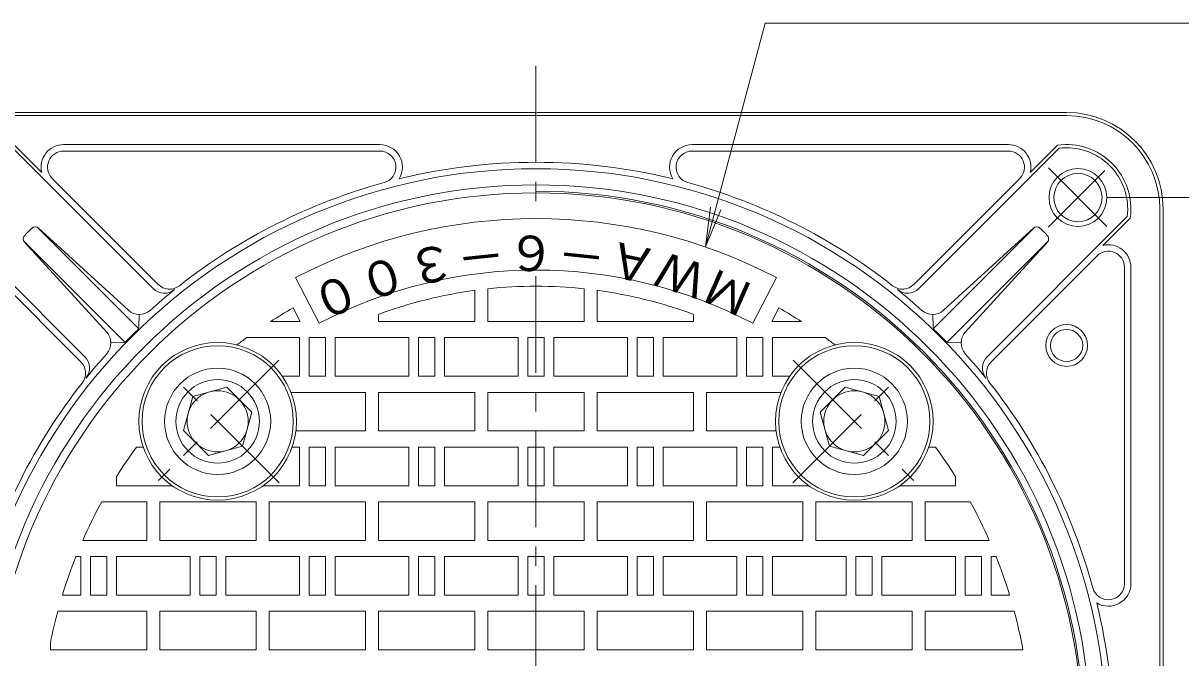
# Model space of a CAD drawing. Units: millimetres, scale not verified. Extents: x -589 to 461, y -801 to 845.
# Drawn here: x -219 to 141.1, y 292.1 to 489.4 of the extents above; entities that cross this region are included whole.
import ezdxf
from ezdxf.enums import TextEntityAlignment as Align

# ---------------------------------------------------------------- set-up
doc = ezdxf.new("R2010")
doc.units = ezdxf.units.MM
doc.header["$LTSCALE"] = 6
doc.linetypes.add('CHAIN1', pattern=[8, 5, -1, 1, -1])
for name, color, linetype, lineweight in [('1-1_1-1ﾚｲﾔ', 2, 'Continuous', 18), ('1-2_1-2ﾚｲﾔ', 3, 'Continuous', 18), ('1-3_1-3ﾚｲﾔ', 4, 'Continuous', 18), ('1-4_1-4ﾚｲﾔ', 7, 'Continuous', 18)]:
    doc.layers.add(name, color=color, linetype=linetype, lineweight=lineweight)
doc.styles.add('ＭＳ ゴシック', font='')
doc.styles.get('ＭＳ ゴシック').set_extended_font_data('MS Gothic')

msp = doc.modelspace()

# ---------------------------------------------------------------- linework, layer by layer
at = {"layer": '1-1_1-1ﾚｲﾔ'}
for p, q in [((-224.473, 461.627), (-59.773, 461.627)), ((105.527, 461.627), (-59.173, 461.627)), ((-59.773, 460.627), (-224.473, 460.627)), ((-59.173, 460.627), (105.527, 460.627)), ((-178.559, 406.926), (-222.113, 450.48)), ((-213.152, 442.934), (-221.645, 451.426)), ((-108.014, 451.627), (-206.36, 451.627)), ((-10.932, 451.627), (87.414, 451.627)), ((59.613, 406.926), (103.167, 450.48)), ((94.206, 442.934), (102.699, 451.426)), ((-206.36, 449.627), (-108.014, 449.627)), ((87.414, 449.627), (-10.932, 449.627)), ((-209.896, 441.092), (-176.983, 408.179)), ((90.95, 441.092), (58.036, 408.179)), ((-199.772, 385.713), (-243.326, 429.267)), ((80.826, 385.713), (124.38, 429.267)), ((116.834, 420.307), (125.326, 428.799)), ((134.527, 431.627), (134.527, 266.627)), ((135.527, 101.627), (135.527, 431.627)), ((-183.099, 394.496), (-214.47, 425.867)), ((-214.181, 425.66), (-186.202, 400.131)), ((64.153, 394.496), (95.524, 425.867)), ((95.235, 425.66), (67.256, 400.131)), ((-187.342, 390.253), (-218.712, 421.624)), ((-218.506, 421.335), (-192.976, 393.356)), ((68.395, 390.253), (99.766, 421.624)), ((99.56, 421.335), (74.03, 393.356)), ((-233.938, 417.05), (-201.024, 384.137)), ((114.991, 417.05), (82.078, 384.137)), ((123.527, 413.515), (123.527, 315.169)), ((125.527, 413.515), (125.527, 315.169)), ((-182.882, 398.824), (-182.991, 395.014)), ((63.936, 398.824), (64.044, 395.014)), ((-191.67, 390.036), (-187.86, 390.145)), ((72.724, 390.036), (68.914, 390.145))]:
    msp.add_line(p, q, dxfattribs=at)
at = {"layer": '1-1_1-1ﾚｲﾔ', "linetype": 'CHAIN1'}
for p, q in [((99.82, 425.92), (117.429, 443.53)), ((99.864, 444.362), (118.052, 426.173))]:
    msp.add_line(p, q, dxfattribs=at)
at = {"layer": '1-1_1-1ﾚｲﾔ'}
for centre, radius in [((109.063, 435.163), 9), ((109.063, 435.163), 7.5), ((105.527, 389.201), 6.5), ((105.527, 389.201), 5)]:
    msp.add_circle(centre, radius, dxfattribs=at)
for centre, radius, start, end in [((105.527, 431.627), 30, 0, 90), ((105.527, 431.627), 29, 0, 90), ((-206.36, 444.627), 7, 90, 193.9968), ((-108.014, 444.627), 7, 328.90334, 90), ((-10.932, 444.627), 7, 90, 211.09666), ((87.414, 444.627), 7, 346.0032, 90), ((105.527, 431.627), 20, 351.86998, 98.13026), ((105.527, 431.627), 19, 352.86366, 97.13628), ((-206.36, 444.627), 5, 90, 225.00011), ((-108.014, 444.627), 5, 285.25377, 90), ((-10.932, 444.627), 5, 90, 254.74623), ((87.414, 444.627), 5, 314.99989, 90), ((-59.473, 266.627), 177.5, 0, 180), ((-59.473, 266.627), 179.5, 76.28865, 103.71135), ((-59.473, 266.627), 179.5, 105.25381, 128.15167), ((-59.473, 266.627), 179.5, 51.84833, 74.74619), ((-59.473, 266.627), 172.5, 0, 180), ((-59.473, 266.627), 170.5, 0, 90), ((-203.26, 410.414), 20, 130.16356, 139.83638), ((-215.192, 424.552), 1.5, 47.62051, 130.16324), ((96.246, 424.552), 1.5, 49.83676, 132.37949), ((84.314, 410.414), 20, 40.16362, 49.83644), ((-217.398, 422.346), 1.5, 139.83604, 222.37885), ((98.452, 422.346), 1.5, 317.62115, 40.16396), ((118.527, 413.515), 5, 0, 135), ((118.527, 413.515), 7, 0, 103.99715), ((-175.023, 410.462), 5, 224.9998, 308.77702), ((-173.447, 411.714), 5, 225, 308.1519), ((54.501, 411.714), 5, 231.8481, 315), ((56.077, 410.462), 5, 231.22298, 315.0002), ((-59.473, 266.627), 179.5, 128.77684, 131.95987), ((-59.473, 266.627), 179.5, 48.04013, 51.22316), ((-182.832, 403.824), 5, 227.62132, 311.95964), ((63.885, 403.824), 5, 228.04036, 312.37868), ((-196.67, 389.986), 5, 318.03996, 42.37889), ((-59.473, 266.627), 177.73, 134.22855, 135.77147), ((-184.49, 395.057), 1.5, 314.22849, 358.36839), ((65.544, 395.057), 1.5, 181.63161, 225.77151), ((-59.473, 266.627), 177.73, 44.22853, 45.77145), ((77.724, 389.986), 5, 137.62111, 221.96004), ((-187.903, 391.644), 1.5, 271.63161, 315.77217), ((68.957, 391.644), 1.5, 224.22783, 268.36839), ((-203.308, 382.178), 5, 321.22319, 45.0002), ((-59.473, 266.627), 179.5, 138.04015, 141.22316), ((-59.473, 266.627), 179.5, 38.77684, 41.95985), ((84.362, 382.178), 5, 134.9998, 218.77681), ((-204.56, 380.601), 5, 321.8481, 45.0002), ((85.614, 380.601), 5, 134.9998, 218.1519), ((-59.473, 266.627), 179.5, 141.84831, 164.74619), ((-59.473, 266.627), 179.5, 15.25381, 38.15169), ((118.527, 315.169), 5, 195.25377, 0), ((118.527, 315.169), 7, 238.90334, 0), ((-59.473, 266.627), 179.5, 0, 13.71135)]:
    msp.add_arc(centre, radius, start, end, dxfattribs=at)
at = {"layer": '1-2_1-2ﾚｲﾔ', "linetype": 'CHAIN1'}
for p, q in [((-59.473, 476.066), (-59.473, 431.576)), ((-59.473, 410.718), (-59.473, 60.436)), ((-139.431, 384.66), (-176.897, 347.193)), ((20.484, 384.66), (57.951, 347.193)), ((-139.363, 346.517), (-172.981, 380.136)), ((20.416, 346.517), (51.898, 377.998))]:
    msp.add_line(p, q, dxfattribs=at)
at = {"layer": '1-2_1-2ﾚｲﾔ'}
for p, q in [((-126.888, 396.131), (-134.276, 410.323)), ((-74.473, 406.827), (-74.473, 396.627)), ((-44.473, 406.827), (-44.473, 396.627)), ((7.942, 396.131), (15.33, 410.323)), ((-78.473, 406.342), (-78.473, 396.627)), ((-40.473, 406.341), (-40.473, 396.627)), ((-108.473, 398.839), (-108.473, 396.627)), ((-108.473, 396.627), (-78.473, 396.627)), ((-74.473, 396.627), (-44.473, 396.627)), ((-40.473, 396.627), (-10.473, 396.627)), ((-10.473, 398.839), (-10.473, 396.627)), ((-149.423, 391.627), (-132.973, 391.627)), ((-132.973, 379.627), (-132.973, 391.627)), ((-129.973, 379.627), (-129.973, 391.627)), ((-129.973, 391.627), (-124.973, 391.627)), ((-124.973, 379.627), (-124.973, 391.627)), ((-121.973, 379.627), (-121.973, 391.627)), ((-121.973, 391.627), (-98.973, 391.627)), ((-98.973, 379.627), (-98.973, 391.627)), ((-95.973, 379.627), (-95.973, 391.627)), ((-95.973, 391.627), (-90.973, 391.627)), ((-90.973, 379.627), (-90.973, 391.627)), ((-87.973, 379.627), (-87.973, 391.627)), ((-87.973, 391.627), (-64.973, 391.627)), ((-64.973, 379.627), (-64.973, 391.627)), ((-61.973, 379.627), (-61.973, 391.627)), ((-61.973, 391.627), (-56.973, 391.627)), ((-56.973, 379.627), (-56.973, 391.627)), ((-53.973, 379.627), (-53.973, 391.627)), ((-53.973, 391.627), (-30.973, 391.627)), ((-30.973, 379.627), (-30.973, 391.627)), ((-27.973, 379.627), (-27.973, 391.627)), ((-27.973, 391.627), (-22.973, 391.627)), ((-22.973, 379.627), (-22.973, 391.627)), ((-19.973, 379.627), (-19.973, 391.627)), ((-19.973, 391.627), (3.027, 391.627)), ((3.027, 379.627), (3.027, 391.627)), ((6.027, 379.627), (6.027, 391.627)), ((6.027, 391.627), (11.027, 391.627)), ((11.027, 379.627), (11.027, 391.627)), ((14.027, 379.627), (14.027, 391.627)), ((14.027, 391.627), (30.477, 391.627)), ((-138.366, 379.627), (-132.973, 379.627)), ((-129.973, 379.627), (-124.973, 379.627)), ((-121.973, 379.627), (-98.973, 379.627)), ((-95.973, 379.627), (-90.973, 379.627)), ((-87.973, 379.627), (-64.973, 379.627)), ((-61.973, 379.627), (-56.973, 379.627)), ((-53.973, 379.627), (-30.973, 379.627)), ((-27.973, 379.627), (-22.973, 379.627)), ((-19.973, 379.627), (3.027, 379.627)), ((6.027, 379.627), (11.027, 379.627)), ((14.027, 379.627), (19.419, 379.627)), ((-135.683, 374.627), (-112.473, 374.627)), ((-112.473, 374.627), (-112.473, 362.628)), ((-108.473, 374.627), (-78.473, 374.627)), ((-108.473, 374.627), (-108.473, 362.628)), ((-78.473, 374.627), (-78.473, 362.628)), ((-74.473, 374.627), (-44.473, 374.627)), ((-74.473, 374.627), (-74.473, 362.628)), ((-44.473, 374.627), (-44.473, 362.628)), ((-40.473, 374.627), (-10.473, 374.627)), ((-40.473, 374.627), (-40.473, 362.628)), ((-10.473, 374.627), (-10.473, 362.628)), ((-6.473, 374.627), (-6.473, 362.628)), ((-6.473, 374.627), (16.737, 374.627)), ((-134.152, 362.628), (-112.473, 362.628)), ((-108.473, 362.628), (-78.473, 362.628)), ((-74.473, 362.628), (-44.473, 362.628)), ((-40.473, 362.628), (-10.473, 362.628)), ((-6.473, 362.628), (15.206, 362.628)), ((23.296, 362.628), (23.527, 362.628)), ((-183.711, 357.627), (-181.627, 357.627)), ((-135.309, 357.627), (-132.973, 357.627)), ((-132.973, 345.628), (-132.973, 357.627)), ((-129.973, 345.628), (-129.973, 357.627)), ((-129.973, 357.627), (-124.973, 357.627)), ((-124.973, 345.628), (-124.973, 357.627)), ((-121.973, 345.628), (-121.973, 357.627)), ((-121.973, 357.627), (-98.973, 357.627)), ((-98.973, 345.628), (-98.973, 357.627)), ((-95.973, 345.628), (-95.973, 357.627)), ((-95.973, 357.627), (-90.973, 357.627)), ((-90.973, 345.628), (-90.973, 357.627)), ((-87.973, 345.628), (-87.973, 357.627)), ((-87.973, 357.627), (-64.973, 357.627)), ((-64.973, 345.628), (-64.973, 357.627)), ((-61.973, 345.628), (-61.973, 357.627)), ((-61.973, 357.627), (-56.973, 357.627)), ((-56.973, 345.628), (-56.973, 357.627)), ((-53.973, 345.628), (-53.973, 357.627)), ((-53.973, 357.627), (-30.973, 357.627)), ((-30.973, 345.628), (-30.973, 357.627)), ((-27.973, 345.628), (-27.973, 357.627)), ((-27.973, 357.627), (-22.973, 357.627)), ((-22.973, 345.628), (-22.973, 357.627)), ((-19.973, 345.628), (-19.973, 357.627)), ((-19.973, 357.627), (3.027, 357.627)), ((3.027, 345.628), (3.027, 357.627)), ((6.027, 345.628), (6.027, 357.627)), ((6.027, 357.627), (11.027, 357.627)), ((11.027, 345.628), (11.027, 357.627)), ((14.027, 345.628), (14.027, 357.627)), ((14.027, 357.627), (16.363, 357.627)), ((62.681, 357.627), (64.765, 357.627)), ((-189.973, 345.628), (-189.973, 348.394)), ((-189.973, 345.628), (-172.626, 345.628)), ((-144.31, 345.628), (-132.973, 345.628)), ((-129.973, 345.628), (-124.973, 345.628)), ((-121.973, 345.628), (-98.973, 345.628)), ((-95.973, 345.628), (-90.973, 345.628)), ((-87.973, 345.628), (-64.973, 345.628)), ((-61.973, 345.628), (-56.973, 345.628)), ((-53.973, 345.628), (-30.973, 345.628)), ((-27.973, 345.628), (-22.973, 345.628)), ((-19.973, 345.628), (3.027, 345.628)), ((6.027, 345.628), (11.027, 345.628)), ((14.027, 345.628), (25.364, 345.628)), ((53.68, 345.628), (71.027, 345.628)), ((71.027, 345.628), (71.027, 348.394)), ((-194.529, 340.628), (-180.473, 340.628)), ((-180.473, 340.628), (-180.473, 328.627)), ((-176.473, 340.628), (-146.473, 340.628)), ((-176.473, 340.628), (-176.473, 328.627)), ((-146.473, 340.628), (-146.473, 328.627)), ((-142.473, 340.628), (-112.473, 340.628)), ((-142.473, 340.628), (-142.473, 328.627)), ((-112.473, 340.628), (-112.473, 328.627)), ((-108.473, 340.628), (-78.473, 340.628)), ((-108.473, 340.628), (-108.473, 328.627)), ((-78.473, 340.628), (-78.473, 328.627)), ((-74.473, 340.628), (-44.473, 340.628)), ((-74.473, 340.628), (-74.473, 328.627)), ((-44.473, 340.628), (-44.473, 328.627)), ((-40.473, 340.628), (-10.473, 340.628)), ((-40.473, 340.628), (-40.473, 328.627)), ((-10.473, 340.628), (-10.473, 328.627)), ((-6.473, 340.628), (23.527, 340.628)), ((-6.473, 340.628), (-6.473, 328.627)), ((23.527, 340.628), (23.527, 328.627)), ((27.527, 340.628), (57.527, 340.628)), ((27.527, 340.628), (27.527, 328.627)), ((57.527, 340.628), (57.527, 328.627)), ((61.527, 340.628), (61.527, 328.627)), ((61.527, 340.628), (75.582, 340.628)), ((-200.441, 328.627), (-180.473, 328.627)), ((-176.473, 328.627), (-146.473, 328.627)), ((-142.473, 328.627), (-112.473, 328.627)), ((-108.473, 328.627), (-78.473, 328.627)), ((-74.473, 328.627), (-44.473, 328.627)), ((-40.473, 328.627), (-10.473, 328.627)), ((-6.473, 328.627), (23.527, 328.627)), ((27.527, 328.627), (57.527, 328.627)), ((61.527, 328.627), (81.495, 328.627)), ((-202.536, 323.627), (-200.973, 323.627)), ((-200.973, 311.628), (-200.973, 323.627)), ((-197.973, 311.628), (-197.973, 323.627)), ((-197.973, 323.627), (-192.973, 323.627)), ((-192.973, 311.628), (-192.973, 323.627)), ((-189.973, 311.628), (-189.973, 323.627)), ((-189.973, 323.627), (-166.973, 323.627)), ((-166.973, 311.628), (-166.973, 323.627)), ((-163.973, 311.628), (-163.973, 323.627)), ((-163.973, 323.627), (-158.973, 323.627)), ((-158.973, 311.628), (-158.973, 323.627)), ((-155.973, 311.628), (-155.973, 323.627)), ((-155.973, 323.627), (-132.973, 323.627)), ((-132.973, 311.628), (-132.973, 323.627)), ((-129.973, 311.628), (-129.973, 323.627)), ((-129.973, 323.627), (-124.973, 323.627)), ((-124.973, 311.628), (-124.973, 323.627)), ((-121.973, 311.628), (-121.973, 323.627)), ((-121.973, 323.627), (-98.973, 323.627)), ((-98.973, 311.628), (-98.973, 323.627)), ((-95.973, 311.628), (-95.973, 323.627)), ((-95.973, 323.627), (-90.973, 323.627)), ((-90.973, 311.628), (-90.973, 323.627)), ((-87.973, 311.628), (-87.973, 323.627)), ((-87.973, 323.627), (-64.973, 323.627)), ((-64.973, 311.628), (-64.973, 323.627)), ((-61.973, 311.628), (-61.973, 323.627)), ((-61.973, 323.627), (-56.973, 323.627)), ((-56.973, 311.628), (-56.973, 323.627)), ((-53.973, 311.628), (-53.973, 323.627)), ((-53.973, 323.627), (-30.973, 323.627)), ((-30.973, 311.628), (-30.973, 323.627)), ((-27.973, 311.628), (-27.973, 323.627)), ((-27.973, 323.627), (-22.973, 323.627)), ((-22.973, 311.628), (-22.973, 323.627)), ((-19.973, 311.628), (-19.973, 323.627)), ((-19.973, 323.627), (3.027, 323.627)), ((3.027, 311.628), (3.027, 323.627)), ((6.027, 311.628), (6.027, 323.627)), ((6.027, 323.627), (11.027, 323.627)), ((11.027, 311.628), (11.027, 323.627)), ((14.027, 311.628), (14.027, 323.627)), ((14.027, 323.627), (37.027, 323.627)), ((37.027, 311.628), (37.027, 323.627)), ((40.027, 311.628), (40.027, 323.627)), ((40.027, 323.627), (45.027, 323.627)), ((45.027, 311.628), (45.027, 323.627)), ((48.027, 311.628), (48.027, 323.627)), ((48.027, 323.627), (71.027, 323.627)), ((71.027, 311.628), (71.027, 323.627)), ((74.027, 311.628), (74.027, 323.627)), ((74.027, 323.627), (79.027, 323.627)), ((79.027, 311.628), (79.027, 323.627)), ((82.027, 311.628), (82.027, 323.627)), ((82.027, 323.627), (83.59, 323.627)), ((-206.752, 311.628), (-200.973, 311.628)), ((-197.973, 311.628), (-192.973, 311.628)), ((-189.973, 311.628), (-166.973, 311.628)), ((-163.973, 311.628), (-158.973, 311.628)), ((-155.973, 311.628), (-132.973, 311.628)), ((-129.973, 311.628), (-124.973, 311.628)), ((-121.973, 311.628), (-98.973, 311.628)), ((-95.973, 311.628), (-90.973, 311.628)), ((-87.973, 311.628), (-64.973, 311.628)), ((-61.973, 311.628), (-56.973, 311.628)), ((-53.973, 311.628), (-30.973, 311.628)), ((-27.973, 311.628), (-22.973, 311.628)), ((-19.973, 311.628), (3.027, 311.628)), ((6.027, 311.628), (11.027, 311.628)), ((14.027, 311.628), (37.027, 311.628)), ((40.027, 311.628), (45.027, 311.628)), ((48.027, 311.628), (71.027, 311.628)), ((74.027, 311.628), (79.027, 311.628)), ((82.027, 311.628), (87.806, 311.628)), ((-208.188, 306.627), (-180.473, 306.627)), ((-180.473, 306.627), (-180.473, 294.628)), ((-176.473, 306.627), (-146.473, 306.627)), ((-176.473, 306.627), (-176.473, 294.628)), ((-146.473, 306.627), (-146.473, 294.628)), ((-142.473, 306.627), (-112.473, 306.627)), ((-142.473, 306.627), (-142.473, 294.628)), ((-112.473, 306.627), (-112.473, 294.628)), ((-108.473, 306.627), (-78.473, 306.627)), ((-108.473, 306.627), (-108.473, 294.628)), ((-78.473, 306.627), (-78.473, 294.628)), ((-74.473, 306.627), (-44.473, 306.627)), ((-74.473, 306.627), (-74.473, 294.628)), ((-44.473, 306.627), (-44.473, 294.628)), ((-40.473, 306.627), (-10.473, 306.627)), ((-40.473, 306.627), (-40.473, 294.628)), ((-10.473, 306.627), (-10.473, 294.628)), ((-6.473, 306.627), (23.527, 306.627)), ((-6.473, 306.627), (-6.473, 294.628)), ((23.527, 306.627), (23.527, 294.628)), ((27.527, 306.627), (57.527, 306.627)), ((27.527, 306.627), (27.527, 294.628)), ((57.527, 306.627), (57.527, 294.628)), ((61.527, 306.627), (61.527, 294.628)), ((61.527, 306.627), (89.241, 306.627)), ((-210.473, 296.877), (-210.473, 294.628)), ((-210.473, 294.628), (-180.473, 294.628)), ((-176.473, 294.628), (-146.473, 294.628)), ((-142.473, 294.628), (-112.473, 294.628)), ((-108.473, 294.628), (-78.473, 294.628)), ((-74.473, 294.628), (-44.473, 294.628)), ((-40.473, 294.628), (-10.473, 294.628)), ((-6.473, 294.628), (23.527, 294.628)), ((27.527, 294.628), (57.527, 294.628)), ((61.527, 294.628), (91.96, 294.628))]:
    msp.add_line(p, q, dxfattribs=at)
for points in [[(-142.032, 396.627), (-132.784, 396.627), (-134.98, 400.846)], [(23.086, 396.627), (13.838, 396.627), (16.034, 400.846)]]:
    msp.add_lwpolyline(points, dxfattribs=at)
for centre, radius in [((-158.468, 365.622), 24.5), ((-158.468, 365.622), 23.5), ((39.522, 365.622), 24.5), ((39.522, 365.622), 23.5), ((-158.468, 365.622), 16.5), ((39.522, 365.622), 16.5)]:
    msp.add_circle(centre, radius, dxfattribs=at)
for radius, start, end in [(170, 0, 180), (162, 62.49998, 117.5), (146, 62.5, 117.5), (141, 83.89311, 96.10684), (141, 97.74425, 110.33556), (141, 69.6644, 82.25572), (154, 119.36058, 122.41838), (154, 57.58162, 60.63942), (154, 125.73878, 127.1483), (154, 52.8517, 54.26122), (154, 143.77844, 147.93037), (154, 32.06984, 36.22156), (154, 151.28065, 156.25934), (154, 23.74066, 28.71935), (154, 158.27637, 163.00981), (154, 16.99019, 21.72363), (154, 164.94534, 168.67194), (154, 10.47568, 15.05466)]:
    msp.add_arc((-59.473, 266.627), radius, start, end, dxfattribs=at)
at = {"layer": '1-3_1-3ﾚｲﾔ', "color": 2}
for points in [[(-147.872, 368.462), (-155.629, 376.218), (-166.225, 373.379), (-169.064, 362.783), (-161.307, 355.026), (-150.711, 357.866)], [(47.279, 373.379), (36.683, 376.218), (28.926, 368.461), (31.765, 357.866), (42.361, 355.026), (50.118, 362.783)]]:
    msp.add_lwpolyline(points, close=True, dxfattribs=at)
at = {"layer": '1-3_1-3ﾚｲﾔ'}
for centre in [(-158.468, 365.622), (39.522, 365.622)]:
    msp.add_circle(centre, 13, dxfattribs=at)
at = {"layer": '1-3_1-3ﾚｲﾔ', "color": 2}
for centre in [(-158.468, 365.622), (39.522, 365.622)]:
    msp.add_circle(centre, 9.5, dxfattribs=at)
at = {"layer": '1-4_1-4ﾚｲﾔ'}
for p, q in [((-6.792, 419.823), (-5.161, 432.216)), ((118.062, 435.163), (207.395, 435.163)), ((-6.792, 419.823), (-2.009, 431.371))]:
    msp.add_line(p, q, dxfattribs=at)
msp.add_lwpolyline([(-6.792, 419.823), (11.841, 489.364), (333.934, 489.364)], dxfattribs=at)

# ---------------------------------------------------------------- texts
at = {"layer": '1-4_1-4ﾚｲﾔ', "color": 4, "style": 'ＭＳ ゴシック'}
for s, rotation, p in [('６', 180.001, (-53.473, 426.627)), ('Ａ', 168.113, (-20.643, 421.96)), ('３', 191.888, (-86.561, 424.432)), ('－', 185.944, (-70.074, 426.388)), ('－', 174.056, (-36.937, 425.146)), ('０', 197.832, (-102.756, 420.778)), ('Ｗ', 162.168, (-4.766, 417.104)), ('０', 203.776, (-118.487, 415.468)), ('Ｍ', 156.225, (10.522, 410.63))]:
    msp.add_text(s, height=11, rotation=rotation, dxfattribs=at).set_placement(p, align=Align.BOTTOM_LEFT)

doc.saveas('drawing.dxf')
